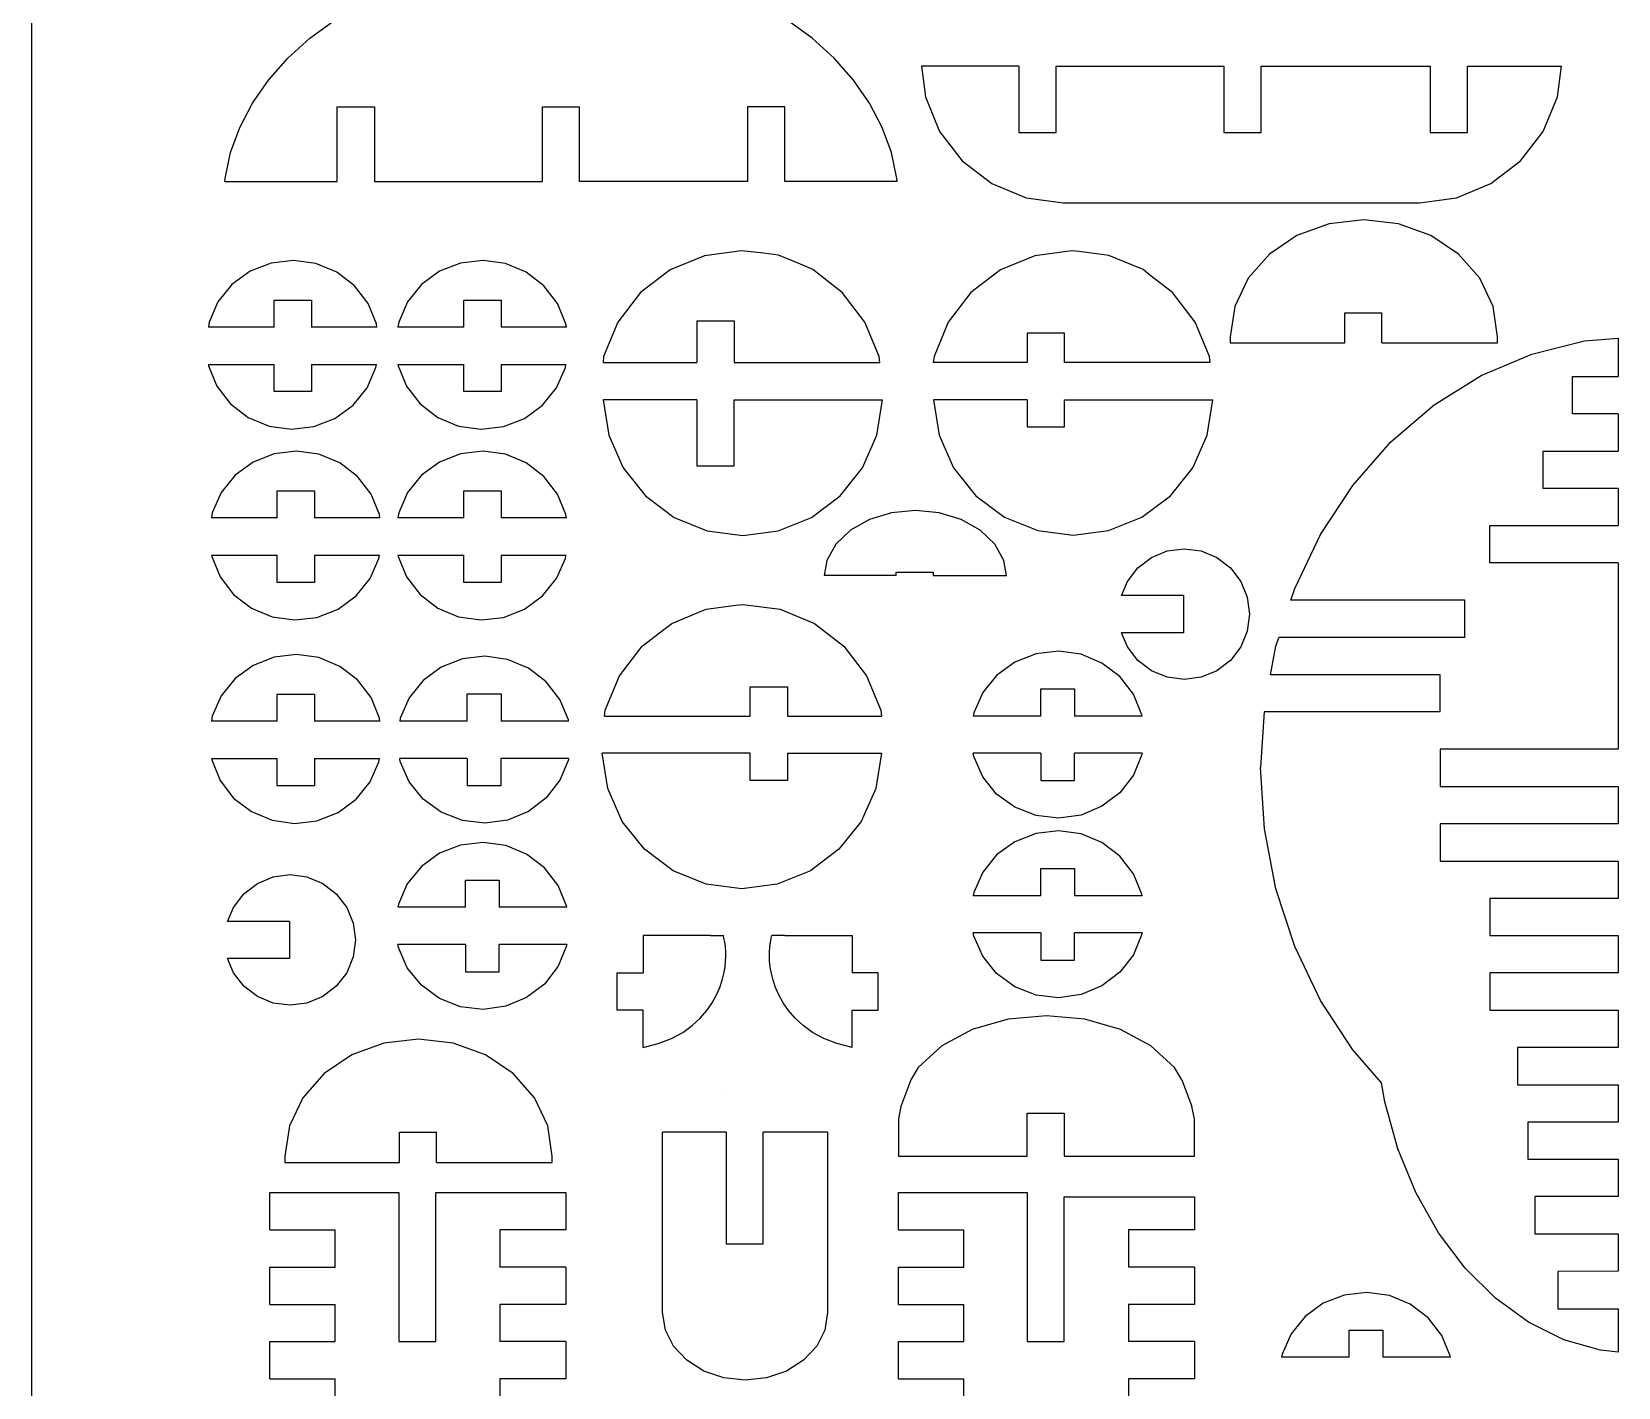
# Model space of a CAD drawing. Extents: x -2556 to 3065, y -2153 to 1951.
# Drawn here: x -2556 to -1024, y -1010 to 300 of the extents above; entities that cross this region are included whole.
import ezdxf

# ---------------------------------------------------------------- set-up
doc = ezdxf.new("R2010")
doc.units = 0
doc.header["$MEASUREMENT"] = 0
doc.layers.get('0').update_dxf_attribs({"linetype": 'CONTINUOUS'})

msp = doc.modelspace()

# ---------------------------------------------------------------- linework, layer by layer
for p, q in [((-2556.2, -2152.7), (-2556.2, 1951.1)), ((-2287.5, 293.5), (-2263.3, 311.2)), ((-1802.7, 293.5), (-1826.9, 311.2)), ((-2308.9, 274), (-2287.5, 293.5)), ((-1781.2, 274), (-1802.7, 293.5)), ((-2327.5, 252.9), (-2308.9, 274)), ((-1762.6, 252.9), (-1781.2, 274)), ((-1697.1, 266.2), (-1693.2, 236.6)), ((-1603.1, 266.2), (-1697.1, 266.2)), ((-1603.1, 266.2), (-1603.1, 202.2)), ((-1567.1, 266.2), (-1405.1, 266.2)), ((-1567.1, 202.2), (-1567.1, 266.2)), ((-1405.1, 266.2), (-1405.1, 202.2)), ((-1369.1, 266.2), (-1205.9, 266.2)), ((-1369.1, 202.2), (-1369.1, 266.2)), ((-1205.9, 266.2), (-1205.9, 202.2)), ((-1169.9, 202.2), (-1169.9, 266.2)), ((-1169.9, 266.2), (-1079.1, 266.2)), ((-1083, 236.6), (-1079.1, 266.2)), ((-2343, 230.5), (-2327.5, 252.9)), ((-1747.1, 230.5), (-1762.6, 252.9)), ((-2355.3, 207.1), (-2343, 230.5)), ((-1734.9, 207.1), (-1747.1, 230.5)), ((-1693.2, 236.6), (-1679.5, 203.4)), ((-1096.7, 203.4), (-1083, 236.6)), ((-2261.1, 155.1), (-2261.1, 227.1)), ((-2261.1, 227.1), (-2225.1, 227.1)), ((-2225.1, 227.1), (-2225.1, 155.1)), ((-2062.9, 155.1), (-2063, 227.1)), ((-2063, 227.1), (-2027.2, 227.1)), ((-2027.3, 155.1), (-2027.2, 227.1)), ((-1865.1, 227.1), (-1865.1, 155.1)), ((-1829.1, 227.1), (-1865.1, 227.1)), ((-1829.1, 155.1), (-1829.1, 227.1)), ((-2364.1, 182.8), (-2355.3, 207.1)), ((-1726.1, 182.8), (-1734.9, 207.1)), ((-1679.5, 203.4), (-1657.6, 174.9)), ((-1603.1, 202.2), (-1567.1, 202.2)), ((-1405.1, 202.2), (-1369.1, 202.2)), ((-1205.9, 202.2), (-1169.9, 202.2)), ((-1118.6, 174.9), (-1096.7, 203.4)), ((-2369.4, 158), (-2364.1, 182.8)), ((-1720.7, 158), (-1726.1, 182.8)), ((-1657.6, 174.9), (-1629.1, 153)), ((-1147.2, 153), (-1118.6, 174.9)), ((-2369.7, 155.1), (-2369.4, 158)), ((-2369.7, 155.1), (-2261.1, 155.1)), ((-2225.1, 155.1), (-2062.9, 155.1)), ((-1865.1, 155.1), (-2027.3, 155.1)), ((-1720.5, 155.1), (-1829.1, 155.1)), ((-1720.5, 155.1), (-1720.7, 158)), ((-1629.1, 153), (-1595.8, 139.2)), ((-1595.8, 139.2), (-1560.2, 134.5)), ((-1216, 134.5), (-1180.4, 139.2)), ((-1180.4, 139.2), (-1147.2, 153)), ((-1560.2, 134.5), (-1216, 134.5)), ((-1303.2, 114.2), (-1334.4, 102.9)), ((-1269.8, 118), (-1303.2, 114.2)), ((-1236.4, 114.2), (-1269.8, 118)), ((-1205.3, 102.9), (-1236.4, 114.2)), ((-1334.4, 102.9), (-1361.1, 84.9)), ((-1178.5, 84.9), (-1205.3, 102.9)), ((-2303.4, 78.7), (-2325.1, 76.2)), ((-2281.8, 75.7), (-2303.4, 78.7)), ((-2120.4, 78.7), (-2142, 76.2)), ((-2098.8, 75.7), (-2120.4, 78.7)), ((-1906.6, 83.3), (-1939.8, 69.6)), ((-1870.9, 88), (-1906.6, 83.3)), ((-1849.5, 85.7), (-1870.9, 88)), ((-1835.1, 83.8), (-1849.5, 85.7)), ((-1813.8, 75.1), (-1835.1, 83.8)), ((-1587.5, 83.3), (-1620.7, 69.6)), ((-1551.9, 88), (-1587.5, 83.3)), ((-1544.8, 87.3), (-1551.9, 88)), ((-1516.2, 83.5), (-1544.8, 87.3)), ((-1509.1, 80.6), (-1516.2, 83.5)), ((-1482.9, 69.8), (-1509.1, 80.6)), ((-1361.1, 84.9), (-1381.6, 61.5)), ((-1158, 61.5), (-1178.5, 84.9)), ((-2345.3, 68.2), (-2362.8, 55.5)), ((-2325.1, 76.2), (-2345.3, 68.2)), ((-2261.7, 67.3), (-2281.8, 75.7)), ((-2244.5, 54.2), (-2261.7, 67.3)), ((-2162.3, 68.2), (-2179.8, 55.5)), ((-2142, 76.2), (-2162.3, 68.2)), ((-2078.7, 67.3), (-2098.8, 75.7)), ((-2061.5, 54.2), (-2078.7, 67.3)), ((-1939.8, 69.6), (-1968.3, 47.7)), ((-1801.8, 70.1), (-1813.8, 75.1)), ((-1782.4, 54.5), (-1801.8, 70.1)), ((-1620.7, 69.6), (-1649.3, 47.7)), ((-1476.5, 64.6), (-1482.9, 69.8)), ((-1454.5, 47.7), (-1476.5, 64.6)), ((-1381.6, 61.5), (-1394.5, 34.3)), ((-1145.1, 34.3), (-1158, 61.5)), ((-2362.8, 55.5), (-2376.3, 38.7)), ((-2231.4, 37.2), (-2244.5, 54.2)), ((-2179.8, 55.5), (-2193.2, 38.7)), ((-2048.4, 37.2), (-2061.5, 54.2)), ((-1968.3, 47.7), (-1990.2, 19.2)), ((-1773.5, 47.7), (-1782.4, 54.5)), ((-1751.6, 19.2), (-1773.5, 47.7)), ((-1649.3, 47.7), (-1671.2, 19.2)), ((-1432.6, 19.2), (-1454.5, 47.7)), ((-2376.3, 38.7), (-2384.9, 19.1)), ((-2322.1, 14.2), (-2322.1, 40.4)), ((-2322.1, 40.4), (-2286.1, 40.4)), ((-2286.1, 40.4), (-2286.1, 14.2)), ((-2223.3, 17.4), (-2231.4, 37.2)), ((-2193.2, 38.7), (-2201.8, 19.1)), ((-2139, 14.2), (-2139, 40.4)), ((-2139, 40.4), (-2103, 40.4)), ((-2103, 40.4), (-2103, 14.2)), ((-2040.3, 17.4), (-2048.4, 37.2)), ((-1394.5, 34.3), (-1398.9, 5)), ((-1140.7, 5), (-1145.1, 34.3)), ((-2384.9, 19.1), (-2385.6, 14.2)), ((-2222.9, 14.2), (-2223.3, 17.4)), ((-2201.8, 19.1), (-2202.5, 14.2)), ((-2039.9, 14.2), (-2040.3, 17.4)), ((-1990.2, 19.2), (-2004, -14.1)), ((-1913.9, 20.3), (-1913.9, -19.8)), ((-1913.9, 20.3), (-1877.9, 20.3)), ((-1877.9, 20.3), (-1877.9, -19.8)), ((-1737.9, -14.1), (-1751.6, 19.2)), ((-1671.2, 19.2), (-1684.9, -14.1)), ((-1418.8, -14.1), (-1432.6, 19.2)), ((-1288.3, -1), (-1288.3, 28.2)), ((-1288.3, 28.2), (-1252.5, 28.2)), ((-1252.5, -1), (-1252.5, 28.2)), ((-2322.1, 14.2), (-2385.6, 14.2)), ((-2222.9, 14.2), (-2286.1, 14.2)), ((-2139, 14.2), (-2202.5, 14.2)), ((-2039.9, 14.2), (-2103, 14.2)), ((-1594.8, 8.6), (-1594.8, -19.8)), ((-1558.8, 8.6), (-1594.8, 8.6)), ((-1558.8, -19.8), (-1558.8, 8.6)), ((-1398.9, 5), (-1398.9, -1)), ((-1140.7, -1), (-1140.7, 5)), ((-1107.7, -11.7), (-1056.8, 1)), ((-1056.8, 1), (-1024.2, 3.6)), ((-1024.2, 3.6), (-1024.2, -33.4)), ((-2004, -14.1), (-2004.4, -19.8)), ((-1737.1, -19.8), (-1737.9, -14.1)), ((-1684.9, -14.1), (-1685.7, -19.8)), ((-1418.1, -19.8), (-1418.8, -14.1)), ((-1398.9, -1), (-1288.3, -1)), ((-1252.5, -1), (-1140.7, -1)), ((-1156.4, -32.4), (-1107.7, -11.7)), ((-2385.6, -21.8), (-2322.1, -21.8)), ((-2385.6, -21.8), (-2385.4, -23.1)), ((-2385.4, -23.1), (-2377.3, -42.8)), ((-2322.1, -48), (-2322.1, -21.8)), ((-2286.1, -21.8), (-2223.4, -21.8)), ((-2286.1, -21.8), (-2286.1, -48)), ((-2232.4, -44.4), (-2223.9, -24.8)), ((-2223.9, -24.8), (-2223.4, -21.8)), ((-2202.5, -21.8), (-2139, -21.8)), ((-2202.5, -21.8), (-2202.4, -23.1)), ((-2202.4, -23.1), (-2194.3, -42.8)), ((-2139, -48), (-2139, -21.8)), ((-2103, -21.8), (-2040.4, -21.8)), ((-2103, -21.8), (-2103, -48)), ((-2049.4, -44.4), (-2040.8, -24.8)), ((-2040.8, -24.8), (-2040.4, -21.8)), ((-2004.4, -19.8), (-1913.9, -19.8)), ((-1877.9, -19.8), (-1737.1, -19.8)), ((-1594.8, -19.8), (-1685.7, -19.8)), ((-1418.1, -19.8), (-1558.8, -19.8)), ((-2377.3, -42.8), (-2364.2, -59.9)), ((-2245.9, -61.1), (-2232.4, -44.4)), ((-2194.3, -42.8), (-2181.1, -59.9)), ((-2062.9, -61.1), (-2049.4, -44.4)), ((-1202.1, -60.9), (-1156.4, -32.4)), ((-1068.5, -69.4), (-1068.5, -33.4)), ((-1068.5, -33.4), (-1024.2, -33.4)), ((-2364.2, -59.9), (-2347, -73)), ((-2286.1, -48), (-2322.1, -48)), ((-2263.4, -73.9), (-2245.9, -61.1)), ((-2181.1, -59.9), (-2164, -73)), ((-2103, -48), (-2139, -48)), ((-2080.3, -73.9), (-2062.9, -61.1)), ((-1913.9, -55.8), (-2004.4, -55.8)), ((-2004.4, -55.8), (-1999, -89.9)), ((-1913.9, -55.8), (-1913.9, -119.7)), ((-1877.9, -55.8), (-1734.8, -55.8)), ((-1877.9, -119.7), (-1877.9, -55.8)), ((-1740.2, -89.9), (-1734.8, -55.8)), ((-1594.8, -55.8), (-1685.4, -55.8)), ((-1685.4, -55.8), (-1679.9, -89.9)), ((-1594.8, -55.8), (-1594.8, -82)), ((-1558.8, -55.8), (-1415.7, -55.8)), ((-1558.8, -82), (-1558.8, -55.8)), ((-1421.2, -89.9), (-1415.7, -55.8)), ((-1243.7, -96.5), (-1202.1, -60.9)), ((-2347, -73), (-2326.9, -81.4)), ((-2283.6, -81.8), (-2263.4, -73.9)), ((-2164, -73), (-2143.9, -81.4)), ((-2100.6, -81.8), (-2080.3, -73.9)), ((-1024.2, -69.4), (-1068.5, -69.4)), ((-1024.2, -69.4), (-1024.2, -105.4)), ((-2326.9, -81.4), (-2305.3, -84.4)), ((-2305.3, -84.4), (-2283.6, -81.8)), ((-2143.9, -81.4), (-2122.3, -84.4)), ((-2122.3, -84.4), (-2100.6, -81.8)), ((-1999, -89.9), (-1985.1, -121.6)), ((-1754.1, -121.6), (-1740.2, -89.9)), ((-1679.9, -89.9), (-1666, -121.5)), ((-1594.8, -82), (-1558.8, -82)), ((-1435.1, -121.5), (-1421.2, -89.9)), ((-2300.4, -105.5), (-2322.1, -108)), ((-2278.8, -108.5), (-2300.4, -105.5)), ((-2120.4, -105.5), (-2142, -108)), ((-2098.8, -108.5), (-2120.4, -105.5)), ((-1280.5, -138.5), (-1243.7, -96.5)), ((-1096.7, -141.4), (-1096.7, -105.4)), ((-1096.7, -105.4), (-1024.2, -105.4)), ((-2342.4, -116), (-2359.8, -128.7)), ((-2322.1, -108), (-2342.4, -116)), ((-2258.7, -116.8), (-2278.8, -108.5)), ((-2241.5, -130), (-2258.7, -116.8)), ((-2162.3, -116), (-2179.8, -128.7)), ((-2142, -108), (-2162.3, -116)), ((-2078.7, -116.8), (-2098.8, -108.5)), ((-2061.5, -130), (-2078.7, -116.8)), ((-1985.1, -121.6), (-1963.6, -148.7)), ((-1913.9, -119.7), (-1877.9, -119.7)), ((-1775.6, -148.7), (-1754.1, -121.6)), ((-1666, -121.5), (-1644.5, -148.5)), ((-1456.6, -148.5), (-1435.1, -121.5)), ((-2359.8, -128.7), (-2373.3, -145.5)), ((-2228.4, -147), (-2241.5, -130)), ((-2179.8, -128.7), (-2193.2, -145.5)), ((-2048.4, -147), (-2061.5, -130)), ((-2373.3, -145.5), (-2381.9, -165)), ((-2319.1, -170), (-2319.1, -143.7)), ((-2319.1, -143.7), (-2283.1, -143.7)), ((-2283.1, -143.7), (-2283.1, -170)), ((-2220.3, -166.8), (-2228.4, -147)), ((-2193.2, -145.5), (-2201.8, -165)), ((-2139, -170), (-2139, -143.7)), ((-2139, -143.7), (-2103, -143.7)), ((-2103, -143.7), (-2103, -170)), ((-2040.3, -166.8), (-2048.4, -147)), ((-1963.6, -148.7), (-1935.9, -169.4)), ((-1803.3, -169.4), (-1775.6, -148.7)), ((-1644.5, -148.5), (-1616.8, -169.2)), ((-1484.3, -169.2), (-1456.6, -148.5)), ((-1311.7, -186), (-1280.5, -138.5)), ((-1024.2, -141.4), (-1096.7, -141.4)), ((-1024.2, -141.4), (-1024.2, -177.4)), ((-2381.9, -165), (-2382.6, -170)), ((-2219.9, -170), (-2220.3, -166.8)), ((-2201.8, -165), (-2202.5, -170)), ((-2039.9, -170), (-2040.3, -166.8)), ((-1725.8, -164.9), (-1747.2, -171.4)), ((-1702.9, -162.7), (-1725.8, -164.9)), ((-1680, -164.9), (-1702.9, -162.7)), ((-1658.6, -171.4), (-1680, -164.9)), ((-2319.1, -170), (-2382.6, -170)), ((-2219.9, -170), (-2283.1, -170)), ((-2139, -170), (-2202.5, -170)), ((-2039.9, -170), (-2103, -170)), ((-1935.9, -169.4), (-1903.9, -182.4)), ((-1903.9, -182.4), (-1869.6, -186.8)), ((-1869.6, -186.8), (-1835.3, -182.4)), ((-1835.3, -182.4), (-1803.3, -169.4)), ((-1765.5, -181.8), (-1779.6, -195.3)), ((-1747.2, -171.4), (-1765.5, -181.8)), ((-1640.3, -181.8), (-1658.6, -171.4)), ((-1626.2, -195.3), (-1640.3, -181.8)), ((-1616.8, -169.2), (-1584.8, -182.2)), ((-1584.8, -182.2), (-1550.6, -186.6)), ((-1550.6, -186.6), (-1516.3, -182.2)), ((-1516.3, -182.2), (-1484.3, -169.2)), ((-1148.3, -213.4), (-1148.3, -177.4)), ((-1148.3, -177.4), (-1024.2, -177.4)), ((-1779.6, -195.3), (-1788.4, -211)), ((-1617.4, -211), (-1626.2, -195.3)), ((-1336.6, -238.1), (-1311.7, -186)), ((-2382.6, -206), (-2319.1, -206)), ((-2382.6, -206), (-2382.4, -207.3)), ((-2382.4, -207.3), (-2374.3, -227)), ((-2319.1, -232.2), (-2319.1, -206)), ((-2283.1, -206), (-2220.4, -206)), ((-2283.1, -206), (-2283.1, -232.2)), ((-2229.4, -228.5), (-2220.9, -209)), ((-2220.9, -209), (-2220.4, -206)), ((-2202.5, -206), (-2139, -206)), ((-2202.5, -206), (-2202.4, -207.3)), ((-2202.4, -207.3), (-2194.3, -227)), ((-2139, -232.2), (-2139, -206)), ((-2103, -206), (-2103, -232.2)), ((-2103, -206), (-2040.4, -206)), ((-2049.4, -228.5), (-2040.8, -209)), ((-2040.8, -209), (-2040.4, -206)), ((-1788.4, -211), (-1791, -225.5)), ((-1614.8, -225.5), (-1617.4, -211)), ((-1488, -218.3), (-1474.9, -208.3)), ((-1474.9, -208.3), (-1459.7, -201.9)), ((-1459.7, -201.9), (-1443.4, -199.8)), ((-1443.4, -199.8), (-1427, -201.9)), ((-1427, -201.9), (-1411.8, -208.3)), ((-1411.8, -208.3), (-1398.7, -218.3)), ((-1024.2, -213.4), (-1148.3, -213.4)), ((-1024.2, -213.4), (-1024.2, -393.4)), ((-2374.3, -227), (-2361.2, -244)), ((-2242.9, -245.3), (-2229.4, -228.5)), ((-2194.3, -227), (-2181.1, -244)), ((-2062.9, -245.3), (-2049.4, -228.5)), ((-1721.3, -225.5), (-1791, -225.5)), ((-1721.3, -225.5), (-1721.3, -222.2)), ((-1721.3, -222.2), (-1685.6, -222.2)), ((-1685.6, -222.2), (-1685.6, -225.5)), ((-1685.6, -225.5), (-1614.8, -225.5)), ((-1498.1, -231.4), (-1488, -218.3)), ((-1398.7, -218.3), (-1388.7, -231.4)), ((-2361.2, -244), (-2344, -257.2)), ((-2283.1, -232.2), (-2319.1, -232.2)), ((-2181.1, -244), (-2164, -257.2)), ((-2103, -232.2), (-2139, -232.2)), ((-1503.7, -244.9), (-1498.1, -231.4)), ((-1444.1, -244.9), (-1503.7, -244.9)), ((-1444.1, -244.9), (-1444.1, -280.9)), ((-1388.7, -231.4), (-1382.4, -246.6)), ((-1340.3, -249.4), (-1336.6, -238.1)), ((-2344, -257.2), (-2323.9, -265.5)), ((-2280.7, -266), (-2260.4, -258.1)), ((-2260.4, -258.1), (-2242.9, -245.3)), ((-2164, -257.2), (-2143.9, -265.5)), ((-2100.6, -266), (-2080.3, -258.1)), ((-2080.3, -258.1), (-2062.9, -245.3)), ((-1912, -260.9), (-1905, -258)), ((-1905, -258), (-1876.4, -254.3)), ((-1876.4, -254.3), (-1869.3, -253.5)), ((-1869.3, -253.5), (-1833.6, -258.2)), ((-1833.6, -258.2), (-1800.4, -272)), ((-1382.4, -246.6), (-1380.3, -262.9)), ((-1172.3, -249.4), (-1340.3, -249.4)), ((-1172.3, -285.4), (-1172.3, -249.4)), ((-2323.9, -265.5), (-2302.3, -268.5)), ((-2302.3, -268.5), (-2280.7, -266)), ((-2143.9, -265.5), (-2122.3, -268.5)), ((-2122.3, -268.5), (-2100.6, -266)), ((-1944.6, -276.9), (-1938.2, -271.8)), ((-1938.2, -271.8), (-1912, -260.9)), ((-1800.4, -272), (-1771.9, -293.8)), ((-1380.3, -262.9), (-1382.4, -279.3)), ((-1966.7, -293.8), (-1944.6, -276.9)), ((-1444.1, -280.9), (-1503.7, -280.9)), ((-1498.1, -294.5), (-1503.7, -280.9)), ((-1382.4, -279.3), (-1388.7, -294.5)), ((-1354.8, -293.8), (-1352, -285.4)), ((-1172.3, -285.4), (-1352, -285.4)), ((-2322.1, -304.4), (-2342.4, -312.4)), ((-2300.4, -301.9), (-2322.1, -304.4)), ((-2278.8, -304.9), (-2300.4, -301.9)), ((-2258.7, -313.3), (-2278.8, -304.9)), ((-2140.3, -306.2), (-2160.7, -314.1)), ((-2118.5, -303.6), (-2140.3, -306.2)), ((-2096.8, -306.7), (-2118.5, -303.6)), ((-1988.6, -322.4), (-1966.7, -293.8)), ((-1771.9, -293.8), (-1750, -322.4)), ((-1586.4, -301.3), (-1606.8, -309.2)), ((-1564.7, -298.7), (-1586.4, -301.3)), ((-1542.9, -301.7), (-1564.7, -298.7)), ((-1522.8, -310.1), (-1542.9, -301.7)), ((-1488, -307.6), (-1498.1, -294.5)), ((-1388.7, -294.5), (-1398.7, -307.6)), ((-1360, -321.4), (-1354.8, -293.8)), ((-2342.4, -312.4), (-2359.8, -325.2)), ((-2241.5, -326.4), (-2258.7, -313.3)), ((-2160.7, -314.1), (-2178.2, -326.9)), ((-2076.6, -315), (-2096.8, -306.7)), ((-2059.4, -328.2), (-2076.6, -315)), ((-1606.8, -309.2), (-1624.4, -322)), ((-1505.5, -323.2), (-1522.8, -310.1)), ((-1474.9, -317.6), (-1488, -307.6)), ((-1459.7, -323.9), (-1474.9, -317.6)), ((-1411.8, -317.6), (-1427, -323.9)), ((-1398.7, -307.6), (-1411.8, -317.6)), ((-1196.3, -321.4), (-1360, -321.4)), ((-1196.3, -357.4), (-1196.3, -321.4)), ((-2359.8, -325.2), (-2373.3, -341.9)), ((-2228.4, -343.4), (-2241.5, -326.4)), ((-2178.2, -326.9), (-2191.8, -343.6)), ((-2046.2, -345.2), (-2059.4, -328.2)), ((-2002.3, -355.6), (-1988.6, -322.4)), ((-1862.3, -361.3), (-1862.3, -333)), ((-1862.3, -333), (-1826.3, -333)), ((-1826.3, -333), (-1826.3, -361.3)), ((-1750, -322.4), (-1736.2, -355.6)), ((-1624.4, -322), (-1637.9, -338.7)), ((-1581.8, -361.3), (-1581.8, -335.1)), ((-1581.8, -335.1), (-1549.2, -335.1)), ((-1549.2, -335.1), (-1549.2, -361.3)), ((-1492.3, -340.3), (-1505.5, -323.2)), ((-1443.4, -326.1), (-1459.7, -323.9)), ((-1427, -323.9), (-1443.4, -326.1)), ((-2373.3, -341.9), (-2381.9, -361.5)), ((-2319.1, -366.4), (-2319.1, -340.2)), ((-2319.1, -340.2), (-2283.1, -340.2)), ((-2283.1, -340.2), (-2283.1, -366.4)), ((-2220.3, -363.2), (-2228.4, -343.4)), ((-2191.8, -343.6), (-2200.4, -363.2)), ((-2135.6, -366.2), (-2135.6, -340)), ((-2135.6, -340), (-2103, -340)), ((-2103, -340), (-2103, -366.2)), ((-2038, -364.9), (-2046.2, -345.2)), ((-1637.9, -338.7), (-1646.5, -358.3)), ((-1484.2, -360), (-1492.3, -340.3)), ((-2381.9, -361.5), (-2382.6, -366.4)), ((-2319.1, -366.4), (-2382.6, -366.4)), ((-2219.9, -366.4), (-2283.1, -366.4)), ((-2219.9, -366.4), (-2220.3, -363.2)), ((-2200.4, -363.2), (-2200.8, -366.2)), ((-2135.6, -366.2), (-2200.8, -366.2)), ((-2037.9, -366.2), (-2103, -366.2)), ((-2037.9, -366.2), (-2038, -364.9)), ((-2003.1, -361.3), (-2002.3, -355.6)), ((-2003.1, -361.3), (-1862.3, -361.3)), ((-1826.3, -361.3), (-1735.5, -361.3)), ((-1736.2, -355.6), (-1735.5, -361.3)), ((-1646.5, -358.3), (-1647, -361.3)), ((-1581.8, -361.3), (-1647, -361.3)), ((-1484, -361.3), (-1549.2, -361.3)), ((-1484, -361.3), (-1484.2, -360)), ((-1366.2, -357.4), (-1369.5, -411)), ((-1196.3, -357.4), (-1366.2, -357.4)), ((-1862.3, -397.3), (-2005.4, -397.3)), ((-2000, -431.4), (-2005.4, -397.3)), ((-1862.3, -423.5), (-1862.3, -397.3)), ((-1826.3, -397.3), (-1735.7, -397.3)), ((-1826.3, -397.3), (-1826.3, -423.5)), ((-1735.7, -397.3), (-1741.2, -431.4)), ((-1581.8, -397.3), (-1647, -397.3)), ((-1646.5, -400.3), (-1647, -397.3)), ((-1581.8, -397.3), (-1581.8, -423.5)), ((-1484, -397.3), (-1549.2, -397.3)), ((-1549.2, -423.5), (-1549.2, -397.3)), ((-1484, -397.3), (-1484.2, -398.6)), ((-1196.3, -393.4), (-1196.3, -429.4)), ((-1024.2, -393.4), (-1196.3, -393.4)), ((-2382.6, -402.4), (-2319.1, -402.4)), ((-2382.6, -402.4), (-2382.4, -403.7)), ((-2382.4, -403.7), (-2374.3, -423.4)), ((-2319.1, -428.6), (-2319.1, -402.4)), ((-2283.1, -402.4), (-2220.4, -402.4)), ((-2283.1, -402.4), (-2283.1, -428.6)), ((-2229.4, -425), (-2220.9, -405.4)), ((-2220.9, -405.4), (-2220.4, -402.4)), ((-2135.6, -402.2), (-2200.8, -402.2)), ((-2200.4, -405.2), (-2200.8, -402.2)), ((-2191.8, -424.8), (-2200.4, -405.2)), ((-2135.6, -402.2), (-2135.6, -428.5)), ((-2037.9, -402.2), (-2103, -402.2)), ((-2103, -428.5), (-2103, -402.2)), ((-2038, -403.5), (-2046.2, -423.3)), ((-2037.9, -402.2), (-2038, -403.5)), ((-1637.9, -419.9), (-1646.5, -400.3)), ((-1484.2, -398.6), (-1492.3, -418.3)), ((-1365.8, -470.3), (-1369.5, -411)), ((-2374.3, -423.4), (-2361.2, -440.5)), ((-2283.1, -428.6), (-2319.1, -428.6)), ((-2242.9, -441.7), (-2229.4, -425)), ((-2178.2, -441.6), (-2191.8, -424.8)), ((-2135.6, -428.5), (-2103, -428.5)), ((-2046.2, -423.3), (-2059.4, -440.3)), ((-1826.3, -423.5), (-1862.3, -423.5)), ((-1624.4, -436.6), (-1637.9, -419.9)), ((-1581.8, -423.5), (-1549.2, -423.5)), ((-1492.3, -418.3), (-1505.5, -435.4)), ((-2361.2, -440.5), (-2344, -453.6)), ((-2260.4, -454.5), (-2242.9, -441.7)), ((-2160.7, -454.3), (-2178.2, -441.6)), ((-2059.4, -440.3), (-2076.6, -453.4)), ((-1986, -463), (-2000, -431.4)), ((-1741.2, -431.4), (-1755.2, -463)), ((-1606.8, -449.4), (-1624.4, -436.6)), ((-1505.5, -435.4), (-1522.8, -448.5)), ((-1196.3, -429.4), (-1024.2, -429.4)), ((-1024.2, -429.4), (-1024.2, -465.4)), ((-2344, -453.6), (-2323.9, -462)), ((-2280.7, -462.4), (-2260.4, -454.5)), ((-2140.3, -462.3), (-2160.7, -454.3)), ((-2076.6, -453.4), (-2096.8, -461.8)), ((-1586.4, -457.3), (-1606.8, -449.4)), ((-1564.7, -459.9), (-1586.4, -457.3)), ((-1542.9, -456.9), (-1564.7, -459.9)), ((-1522.8, -448.5), (-1542.9, -456.9)), ((-2323.9, -462), (-2302.3, -465)), ((-2302.3, -465), (-2280.7, -462.4)), ((-2118.5, -464.8), (-2140.3, -462.3)), ((-2096.8, -461.8), (-2118.5, -464.8)), ((-1964.5, -490), (-1986, -463)), ((-1755.2, -463), (-1776.7, -490)), ((-1586.4, -474.7), (-1606.8, -482.7)), ((-1564.7, -472.2), (-1586.4, -474.7)), ((-1542.9, -475.2), (-1564.7, -472.2)), ((-1354.8, -528.3), (-1365.8, -470.3)), ((-1196.3, -465.4), (-1196.3, -501.4)), ((-1024.2, -465.4), (-1196.3, -465.4)), ((-2142, -486), (-2162.4, -493.9)), ((-2120.2, -483.4), (-2142, -486)), ((-2098.5, -486.4), (-2120.2, -483.4)), ((-2078.3, -494.8), (-2098.5, -486.4)), ((-1936.9, -510.7), (-1964.5, -490)), ((-1776.7, -490), (-1804.3, -510.7)), ((-1606.8, -482.7), (-1624.4, -495.4)), ((-1522.8, -483.6), (-1542.9, -475.2)), ((-1505.5, -496.7), (-1522.8, -483.6)), ((-2162.4, -493.9), (-2179.9, -506.7)), ((-2061.1, -507.9), (-2078.3, -494.8)), ((-1624.4, -495.4), (-1637.9, -512.2)), ((-1492.3, -513.7), (-1505.5, -496.7)), ((-1196.3, -501.4), (-1024.2, -501.4)), ((-1024.2, -501.4), (-1024.2, -537.4)), ((-2338.3, -523), (-2323, -516.6)), ((-2323, -516.6), (-2306.7, -514.5)), ((-2306.7, -514.5), (-2290.4, -516.6)), ((-2290.4, -516.6), (-2275.1, -523)), ((-2179.9, -506.7), (-2193.5, -523.4)), ((-2137.3, -546), (-2137.3, -519.7)), ((-2137.3, -519.7), (-2104.7, -519.7)), ((-2104.7, -519.7), (-2104.7, -546)), ((-2047.9, -524.9), (-2061.1, -507.9)), ((-1904.8, -523.7), (-1936.9, -510.7)), ((-1804.3, -510.7), (-1836.3, -523.7)), ((-1637.9, -512.2), (-1646.5, -531.8)), ((-1581.8, -534.8), (-1581.8, -508.5)), ((-1581.8, -508.5), (-1549.2, -508.5)), ((-1549.2, -508.5), (-1549.2, -534.8)), ((-1484.2, -533.5), (-1492.3, -513.7)), ((-2361.4, -546.1), (-2351.3, -533)), ((-2351.3, -533), (-2338.3, -523)), ((-2275.1, -523), (-2262.1, -533)), ((-2262.1, -533), (-2252, -546.1)), ((-2193.5, -523.4), (-2202.1, -543)), ((-2039.7, -544.7), (-2047.9, -524.9)), ((-1870.6, -528.1), (-1904.8, -523.7)), ((-1836.3, -523.7), (-1870.6, -528.1)), ((-1646.5, -531.8), (-1647, -534.8)), ((-1581.8, -534.8), (-1647, -534.8)), ((-1484, -534.8), (-1549.2, -534.8)), ((-1484, -534.8), (-1484.2, -533.5)), ((-1336.6, -583.9), (-1354.8, -528.3)), ((-2367, -559.6), (-2361.4, -546.1)), ((-2252, -546.1), (-2245.7, -561.3)), ((-2202.1, -543), (-2202.5, -546)), ((-2137.3, -546), (-2202.5, -546)), ((-2039.6, -546), (-2104.7, -546)), ((-2039.6, -546), (-2039.7, -544.7)), ((-1024.2, -537.4), (-1148.3, -537.4)), ((-1148.3, -537.4), (-1148.3, -573.4)), ((-2307.4, -559.6), (-2367, -559.6)), ((-2307.4, -559.6), (-2307.4, -595.6)), ((-2245.7, -561.3), (-2243.6, -577.6)), ((-2243.6, -577.6), (-2245.7, -594)), ((-2137.3, -582), (-2202.5, -582)), ((-2202.1, -585), (-2202.5, -582)), ((-2137.3, -582), (-2137.3, -608.2)), ((-2039.6, -582), (-2104.7, -582)), ((-2104.7, -608.2), (-2104.7, -582)), ((-2039.6, -582), (-2039.7, -583.3)), ((-1902.5, -573.3), (-1965.8, -573.3)), ((-1965.8, -573.3), (-1965.8, -609.3)), ((-1900.7, -573.3), (-1902.5, -573.3)), ((-1900.7, -573.3), (-1888.2, -573.3)), ((-1887.7, -575.7), (-1888.2, -573.3)), ((-1887.1, -578.3), (-1887.7, -575.7)), ((-1886.6, -581.3), (-1887.1, -578.3)), ((-1886.2, -584.7), (-1886.6, -581.3)), ((-1843.5, -584.7), (-1843.1, -581.3)), ((-1843.1, -581.3), (-1842.6, -578.3)), ((-1842.6, -578.3), (-1842.1, -575.7)), ((-1842.1, -575.7), (-1841.6, -573.3)), ((-1829.1, -573.3), (-1841.6, -573.3)), ((-1829.1, -573.3), (-1827.2, -573.3)), ((-1827.2, -573.3), (-1763.9, -573.3)), ((-1763.9, -573.3), (-1763.9, -609.3)), ((-1581.8, -570.8), (-1647, -570.8)), ((-1646.5, -573.8), (-1647, -570.8)), ((-1637.9, -593.3), (-1646.5, -573.8)), ((-1581.8, -570.8), (-1581.8, -597)), ((-1484, -570.8), (-1549.2, -570.8)), ((-1549.2, -597), (-1549.2, -570.8)), ((-1484.2, -572.1), (-1492.3, -591.8)), ((-1484, -570.8), (-1484.2, -572.1)), ((-1148.3, -573.4), (-1024.2, -573.4)), ((-1024.2, -573.4), (-1024.2, -609.4)), ((-2307.4, -595.6), (-2367, -595.6)), ((-2361.4, -609.2), (-2367, -595.6)), ((-2245.7, -594), (-2252, -609.2)), ((-2193.5, -604.6), (-2202.1, -585)), ((-2039.7, -583.3), (-2047.9, -603)), ((-1885.9, -588.7), (-1886.2, -584.7)), ((-1886.1, -598.2), (-1885.9, -593.1)), ((-1885.9, -593.1), (-1885.9, -588.7)), ((-1843.9, -593.1), (-1843.8, -588.7)), ((-1843.6, -598.2), (-1843.9, -593.1)), ((-1843.8, -588.7), (-1843.5, -584.7)), ((-1624.4, -610.1), (-1637.9, -593.3)), ((-1581.8, -597), (-1549.2, -597)), ((-1492.3, -591.8), (-1505.5, -608.8)), ((-1311.7, -636.1), (-1336.6, -583.9)), ((-2351.3, -622.3), (-2361.4, -609.2)), ((-2252, -609.2), (-2262.1, -622.3)), ((-2179.9, -621.3), (-2193.5, -604.6)), ((-2137.3, -608.2), (-2104.7, -608.2)), ((-2047.9, -603), (-2061.1, -620.1)), ((-1991, -609.3), (-1965.8, -609.3)), ((-1991, -645.3), (-1991, -609.3)), ((-1889.5, -616.4), (-1887.8, -609.8)), ((-1887.8, -609.8), (-1886.7, -603.7)), ((-1886.7, -603.7), (-1886.1, -598.2)), ((-1843, -603.7), (-1843.6, -598.2)), ((-1841.9, -609.8), (-1843, -603.7)), ((-1840.2, -616.4), (-1841.9, -609.8)), ((-1738.7, -609.3), (-1763.9, -609.3)), ((-1738.7, -645.3), (-1738.7, -609.3)), ((-1606.8, -622.9), (-1624.4, -610.1)), ((-1505.5, -608.8), (-1522.8, -622)), ((-1024.2, -609.4), (-1148.3, -609.4)), ((-1148.3, -609.4), (-1148.3, -645.4)), ((-2338.3, -632.3), (-2351.3, -622.3)), ((-2262.1, -622.3), (-2275.1, -632.3)), ((-2162.4, -634.1), (-2179.9, -621.3)), ((-2061.1, -620.1), (-2078.3, -633.2)), ((-1895, -630.7), (-1891.8, -623.4)), ((-1891.8, -623.4), (-1889.5, -616.4)), ((-1837.9, -623.4), (-1840.2, -616.4)), ((-1834.7, -630.7), (-1837.9, -623.4)), ((-1586.4, -630.8), (-1606.8, -622.9)), ((-1522.8, -622), (-1542.9, -630.3)), ((-2323, -638.6), (-2338.3, -632.3)), ((-2306.7, -640.7), (-2323, -638.6)), ((-2290.4, -638.6), (-2306.7, -640.7)), ((-2275.1, -632.3), (-2290.4, -638.6)), ((-2142, -642), (-2162.4, -634.1)), ((-2120.2, -644.6), (-2142, -642)), ((-2098.5, -641.6), (-2120.2, -644.6)), ((-2078.3, -633.2), (-2098.5, -641.6)), ((-1904.3, -645.7), (-1899.1, -638.2)), ((-1899.1, -638.2), (-1895, -630.7)), ((-1830.6, -638.2), (-1834.7, -630.7)), ((-1825.4, -645.7), (-1830.6, -638.2)), ((-1564.7, -633.3), (-1586.4, -630.8)), ((-1542.9, -630.3), (-1564.7, -633.3)), ((-1280.5, -683.6), (-1311.7, -636.1)), ((-1965.8, -645.3), (-1991, -645.3)), ((-1965.8, -681.3), (-1965.8, -645.3)), ((-1918.4, -660.3), (-1910.6, -653.2)), ((-1910.6, -653.2), (-1904.3, -645.7)), ((-1819.1, -653.2), (-1825.4, -645.7)), ((-1811.4, -660.3), (-1819.1, -653.2)), ((-1764, -681.3), (-1764, -645.3)), ((-1764, -645.3), (-1738.7, -645.3)), ((-1613.4, -654.1), (-1647.9, -664.1)), ((-1576.4, -650.7), (-1613.4, -654.1)), ((-1539.4, -654.1), (-1576.4, -650.7)), ((-1504.9, -664.1), (-1539.4, -654.1)), ((-1148.3, -645.4), (-1024.2, -645.4)), ((-1024.2, -645.4), (-1024.2, -681.4)), ((-2182.6, -673.4), (-2216, -677.2)), ((-2149.2, -677.2), (-2182.6, -673.4)), ((-1951.1, -677.7), (-1938.4, -672.8)), ((-1938.4, -672.8), (-1927.6, -666.9)), ((-1927.6, -666.9), (-1918.4, -660.3)), ((-1802.2, -666.9), (-1811.4, -660.3)), ((-1791.3, -672.8), (-1802.2, -666.9)), ((-1778.6, -677.7), (-1791.3, -672.8)), ((-1647.9, -664.1), (-1677.4, -679.9)), ((-1475.4, -679.9), (-1504.9, -664.1)), ((-2247.2, -688.5), (-2273.9, -706.5)), ((-2216, -677.2), (-2247.2, -688.5)), ((-2118, -688.5), (-2149.2, -677.2)), ((-2091.3, -706.5), (-2118, -688.5)), ((-1965.8, -681.3), (-1951.1, -677.7)), ((-1764, -681.3), (-1778.6, -677.7)), ((-1677.4, -679.9), (-1700.2, -700.6)), ((-1452.6, -700.6), (-1475.4, -679.9)), ((-1252.7, -715.4), (-1280.5, -683.6)), ((-1121.4, -681.4), (-1121.4, -717.4)), ((-1024.2, -681.4), (-1121.4, -681.4)), ((-1700.2, -700.6), (-1707.3, -712.6)), ((-1445.5, -712.6), (-1452.6, -700.6)), ((-2273.9, -706.5), (-2294.4, -729.9)), ((-2070.8, -729.9), (-2091.3, -706.5)), ((-1707.3, -712.6), (-1717, -738.4)), ((-1445.5, -712.6), (-1435.8, -738.4)), ((-1249.6, -733.9), (-1252.7, -715.4)), ((-1121.4, -717.4), (-1024.2, -717.4)), ((-1024.2, -717.4), (-1024.2, -753.4)), ((-2294.4, -729.9), (-2307.3, -757.1)), ((-2057.9, -757.1), (-2070.8, -729.9)), ((-1885.7, -727.1), (-1885.7, -727.1)), ((-1885.7, -727.1), (-1885.7, -727.1)), ((-1236.9, -779.2), (-1249.6, -733.9)), ((-1717, -738.4), (-1719.3, -750.4)), ((-1719.3, -750.4), (-1719.3, -786.4)), ((-1594.8, -786.4), (-1594.8, -744.7)), ((-1594.8, -744.7), (-1559.1, -744.7)), ((-1559.1, -744.7), (-1559.1, -786.4)), ((-1433.5, -750.4), (-1435.8, -738.4)), ((-1433.5, -786.4), (-1433.5, -750.4)), ((-2307.3, -757.1), (-2311.7, -786.4)), ((-2201, -792.4), (-2201, -763.2)), ((-2201, -763.2), (-2165.3, -763.2)), ((-2165.3, -792.4), (-2165.3, -763.2)), ((-2053.5, -786.4), (-2057.9, -757.1)), ((-1947, -937.5), (-1947, -763.1)), ((-1885.7, -763.1), (-1947, -763.1)), ((-1885.7, -763.1), (-1885.7, -871.1)), ((-1849.9, -871.1), (-1849.9, -763.1)), ((-1787.6, -763.1), (-1849.9, -763.1)), ((-1787.6, -763.1), (-1787.6, -937.5)), ((-1111.4, -753.4), (-1111.4, -789.4)), ((-1024.2, -753.4), (-1111.4, -753.4)), ((-1219.5, -821.6), (-1236.9, -779.2)), ((-2311.7, -786.4), (-2311.7, -792.4)), ((-2311.7, -792.4), (-2201, -792.4)), ((-2165.3, -792.4), (-2053.5, -792.4)), ((-2053.5, -792.4), (-2053.5, -786.4)), ((-1719.3, -786.4), (-1594.8, -786.4)), ((-1559.1, -786.4), (-1433.5, -786.4)), ((-1111.4, -789.4), (-1024.2, -789.4)), ((-1024.2, -789.4), (-1024.2, -825.4)), ((-2326.2, -857.5), (-2326.1, -821.5)), ((-2326.1, -821.5), (-2201.7, -821.5)), ((-2201.7, -821.5), (-2201.7, -965.5)), ((-2165.9, -821.5), (-2040.4, -821.5)), ((-2165.9, -965.5), (-2165.9, -821.5)), ((-2040.4, -821.5), (-2040.4, -857.5)), ((-1719.3, -821.5), (-1594.8, -821.5)), ((-1719.3, -857.5), (-1719.3, -821.5)), ((-1594.8, -821.5), (-1594.8, -965.5)), ((-1559.1, -825.5), (-1433.5, -825.5)), ((-1559.1, -965.5), (-1559.1, -825.5)), ((-1433.5, -825.5), (-1433.5, -857.5)), ((-1197.7, -860.4), (-1219.5, -821.6)), ((-1104.6, -825.4), (-1104.6, -861.4)), ((-1024.2, -825.4), (-1104.6, -825.4)), ((-2326.2, -857.5), (-2263, -857.5)), ((-2263, -893.5), (-2263, -857.5)), ((-2040.4, -857.5), (-2104, -857.5)), ((-2104, -857.5), (-2104, -893.5)), ((-1719.3, -857.5), (-1656.1, -857.5)), ((-1656.1, -893.5), (-1656.1, -857.5)), ((-1497.1, -857.5), (-1497.1, -893.5)), ((-1433.5, -857.5), (-1497.1, -857.5)), ((-1885.7, -871.1), (-1849.9, -871.1)), ((-1172, -894.6), (-1197.7, -860.4)), ((-1104.6, -861.4), (-1024.2, -861.4)), ((-1024.2, -861.4), (-1024.2, -897.4)), ((-2326.2, -929.5), (-2326.2, -893.5)), ((-2326.2, -893.5), (-2263, -893.5)), ((-2040.4, -893.5), (-2104, -893.5)), ((-2040.4, -893.5), (-2040.4, -929.5)), ((-1719.3, -893.5), (-1656.1, -893.5)), ((-1719.3, -929.5), (-1719.3, -893.5)), ((-1433.5, -893.5), (-1497.1, -893.5)), ((-1433.5, -893.5), (-1433.5, -929.5)), ((-1142.8, -923.6), (-1172, -894.6)), ((-1024.2, -897.4), (-1082.5, -897.7)), ((-1082.5, -897.7), (-1082.5, -933.7)), ((-1266.9, -918), (-1288.7, -920.5)), ((-1245.2, -921), (-1266.9, -918)), ((-2326.2, -929.5), (-2263, -929.5)), ((-2263, -965.5), (-2263, -929.5)), ((-2104, -929.5), (-2104, -965.5)), ((-2040.4, -929.5), (-2104, -929.5)), ((-1719.3, -929.5), (-1656.1, -929.5)), ((-1656.1, -965.5), (-1656.1, -929.5)), ((-1497.1, -929.5), (-1497.1, -965.5)), ((-1433.5, -929.5), (-1497.1, -929.5)), ((-1309.1, -928.4), (-1326.6, -941.2)), ((-1288.7, -920.5), (-1309.1, -928.4)), ((-1225, -929.3), (-1245.2, -921)), ((-1207.7, -942.5), (-1225, -929.3)), ((-1110.9, -946.7), (-1142.8, -923.6)), ((-1082.5, -933.7), (-1024.2, -933.7)), ((-1024.2, -933.7), (-1024.2, -975.6)), ((-1944.3, -954.3), (-1947, -937.5)), ((-1787.6, -937.5), (-1790.3, -954.3)), ((-1326.6, -941.2), (-1340.1, -958)), ((-1194.6, -959.5), (-1207.7, -942.5)), ((-1076.8, -963.7), (-1110.9, -946.7)), ((-1936.3, -970), (-1944.3, -954.3)), ((-1790.3, -954.3), (-1798.2, -970)), ((-1340.1, -958), (-1348.8, -977.5)), ((-1284, -980.5), (-1284, -954.3)), ((-1284, -954.3), (-1251.4, -954.3)), ((-1251.4, -954.3), (-1251.4, -980.5)), ((-1186.4, -979.3), (-1194.6, -959.5)), ((-1041.2, -973.9), (-1076.8, -963.7)), ((-2326.2, -965.5), (-2263, -965.5)), ((-2326.2, -1001.5), (-2326.2, -965.5)), ((-2201.7, -965.5), (-2165.9, -965.5)), ((-2040.4, -965.5), (-2104, -965.5)), ((-2040.4, -965.5), (-2040.4, -1001.5)), ((-1923.6, -983.5), (-1936.3, -970)), ((-1798.2, -970), (-1810.9, -983.5)), ((-1719.3, -965.5), (-1656.1, -965.5)), ((-1719.3, -1001.5), (-1719.3, -965.5)), ((-1594.8, -965.5), (-1559.1, -965.5)), ((-1433.5, -965.5), (-1497.1, -965.5)), ((-1433.5, -965.5), (-1433.5, -1001.5)), ((-1348.8, -977.5), (-1349.2, -980.5)), ((-1186.2, -980.5), (-1186.4, -979.3)), ((-1024.2, -975.6), (-1041.2, -973.9)), ((-1907.1, -993.9), (-1923.6, -983.5)), ((-1887.9, -1000.4), (-1907.1, -993.9)), ((-1827.4, -993.9), (-1846.6, -1000.4)), ((-1810.9, -983.5), (-1827.4, -993.9)), ((-1284, -980.5), (-1349.2, -980.5)), ((-1186.2, -980.5), (-1251.4, -980.5)), ((-2326.2, -1001.5), (-2263, -1001.5)), ((-2263, -1037.5), (-2263, -1001.5)), ((-2040.4, -1001.5), (-2104, -1001.5)), ((-2104, -1001.5), (-2104, -1037.5)), ((-1867.3, -1002.6), (-1887.9, -1000.4)), ((-1846.6, -1000.4), (-1867.3, -1002.6)), ((-1719.3, -1001.5), (-1656.1, -1001.5)), ((-1656.1, -1037.5), (-1656.1, -1001.5)), ((-1497.1, -1001.5), (-1497.1, -1037.5)), ((-1433.5, -1001.5), (-1497.1, -1001.5))]:
    msp.add_line(p, q)

doc.saveas('drawing.dxf')
